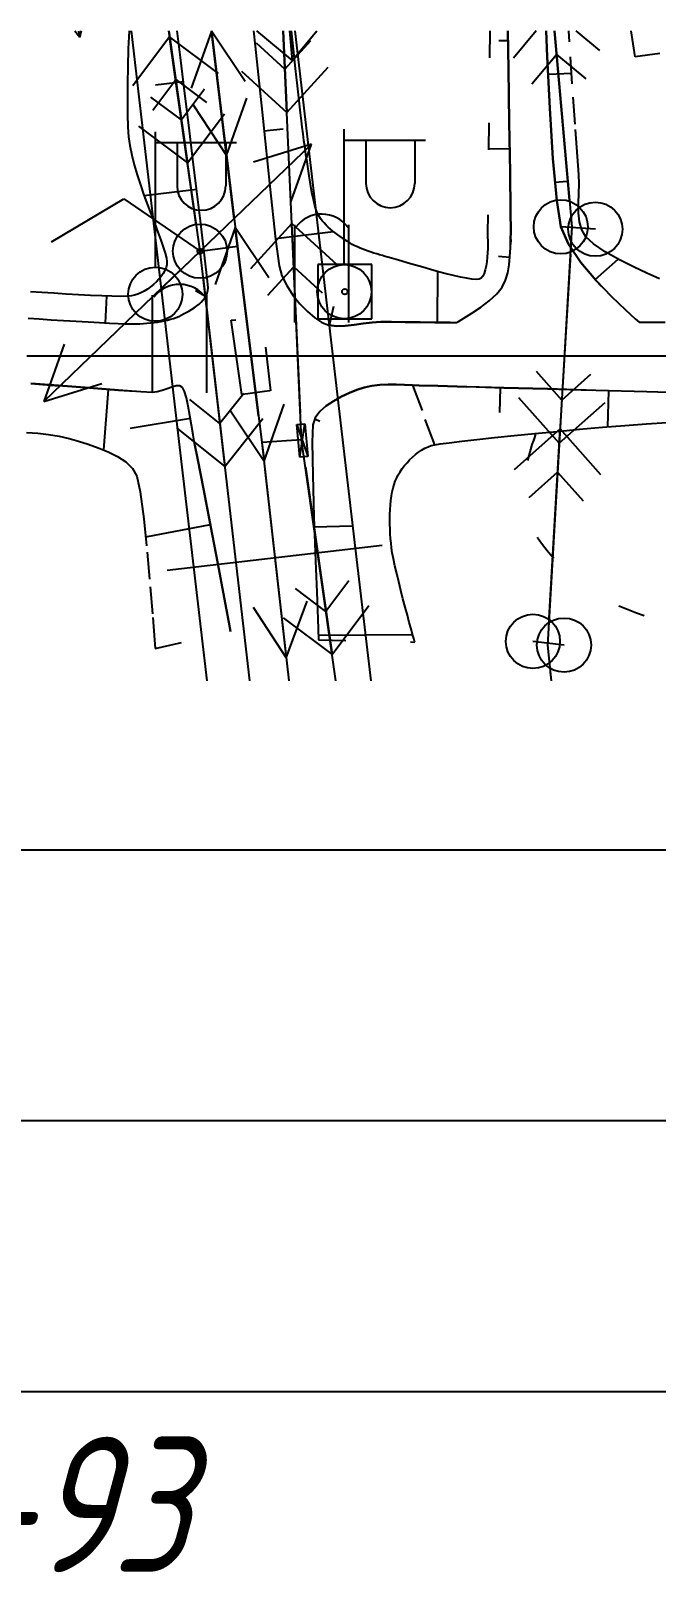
# Model space of a CAD drawing. Extents: x 2172 to 5772, y -842 to -248.
# Drawn here: x 4077.31 to 4088.86, y -647.38 to -618.92 of the extents above; entities that cross this region are included whole.
import ezdxf

# ---------------------------------------------------------------- set-up
doc = ezdxf.new("R2010")
doc.units = 0
doc.header["$MEASUREMENT"] = 0
doc.linetypes.add('CONTI', pattern=[0])
doc.linetypes.add('STROT', pattern=[1.7, 0.5, -1.2])
doc.layers.get('0').update_dxf_attribs({"linetype": 'CONTINUOUS'})
for name, color, linetype in [('DEFAULT', 7, 'CONTI'), ('OTKOSDEFAULT', 32, 'CONTI'), ('SIT_LDEFAULT', 7, 'CONTI'), ('USLZNDEFAULT', 7, 'CONTI')]:
    doc.layers.add(name, color=color, linetype=linetype)
doc.styles.add('ГОСТ', font='gost.TTF', dxfattribs={"oblique": 15, "height": 1})

# ---------------------------------------------------------------- blocks, each defined once
blk = doc.blocks.new('BL_20')
at = {"color": 0}
blk.add_circle((0, 0), 2.5, dxfattribs=at)
blk = doc.blocks.new('BL_11')
at = {"color": 0}
for p, q in [((-2.5, 0), (-2.5, 9)), ((2.5, 0), (2.5, 9))]:
    blk.add_line(p, q, dxfattribs=at)
for centre in [(0, 8), (0, 4)]:
    blk.add_circle(centre, 0, dxfattribs=at)
blk.add_arc((0, 7), 3, 36, 143, dxfattribs=at)
blk = doc.blocks.new('BL_27')
at = {"color": 0}
for p, q in [((2.5, 2.5), (-2.5, 2.5)), ((-2.5, 2.5), (-2.5, -2.5)), ((2.5, -2.5), (2.5, 2.5)), ((-2.5, -2.5), (2.5, -2.5))]:
    blk.add_line(p, q, dxfattribs=at)
blk.add_circle((0, 0), 0.25, dxfattribs=at)
blk = doc.blocks.new('BL_33')
at = {"color": 0}
for p, q in [((0, 2.5), (0, 15)), ((0, 14), (7.5, 14)), ((2, 14), (2, 10)), ((6.5, 14), (6.5, 10))]:
    blk.add_line(p, q, dxfattribs=at)
for radius in [2.5, 0]:
    blk.add_circle((0, 0), radius, dxfattribs=at)
blk.add_arc((4.25, 10), 2.25, 180, 0, dxfattribs=at)
blk = doc.blocks.new('BL_26')
at = {"color": 0}
for radius in [2.5, 0.25]:
    blk.add_circle((0, 0), radius, dxfattribs=at)

msp = doc.modelspace()

# ---------------------------------------------------------------- linework, layer by layer
at = {"linetype": 'Continuous'}
for p, q in [((3396.596, -634.043), (4356.596, -634.043)), ((3396.596, -639.043), (4356.596, -639.043)), ((3396.596, -644.043), (4356.596, -644.043))]:
    msp.add_line(p, q, dxfattribs=at)
at = {"layer": 'DEFAULT', "color": 12, "linetype": 'CONTI'}
msp.add_line((4077.236, -624.921), (4092.079, -624.922), dxfattribs=at)
at = {"layer": 'OTKOSDEFAULT', "color": 32, "linetype": 'STROT'}
for p, q in [((4079.122, -618.922, 40.892), (4079.109, -619.253, 40.88)), ((4079.122, -618.921, 40.892), (4079.122, -618.922, 40.88)), ((4082.159, -619.262, 40.759), (4082.121, -618.921, 40.762)), ((4085.786, -618.921, 40.514), (4085.741, -622.653, 40.511)), ((4087.255, -619.126, 40.504), (4087.241, -618.921, 40.51)), ((4079.109, -619.253, 40.88), (4079.101, -619.581, 40.868)), ((4082.198, -619.618, 40.755), (4082.159, -619.262, 40.759)), ((4087.308, -619.902, 40.482), (4087.255, -619.126, 40.504)), ((4079.101, -619.581, 40.868), (4079.095, -619.899, 40.856)), ((4082.233, -619.939, 40.752), (4082.198, -619.618, 40.755)), ((4079.095, -619.899, 40.856), (4079.092, -620.196, 40.845)), ((4082.264, -620.216, 40.749), (4082.233, -619.939, 40.752)), ((4087.36, -620.643, 40.46), (4087.308, -619.902, 40.482)), ((4079.092, -620.196, 40.845), (4079.095, -620.464, 40.835)), ((4082.29, -620.435, 40.747), (4082.264, -620.216, 40.749)), ((4079.095, -620.464, 40.835), (4079.101, -620.693, 40.826)), ((4079.101, -620.693, 40.826), (4079.115, -620.878, 40.82)), ((4082.307, -620.586, 40.745), (4082.29, -620.435, 40.747)), ((4082.322, -620.7, 40.742), (4082.307, -620.586, 40.745)), ((4082.339, -620.823, 40.738), (4082.322, -620.7, 40.742)), ((4087.402, -621.239, 40.443), (4087.36, -620.643, 40.46)), ((4079.115, -620.878, 40.82), (4079.138, -621.041, 40.824)), ((4082.353, -620.949, 40.734), (4082.339, -620.823, 40.738)), ((4082.372, -621.08, 40.731), (4082.353, -620.949, 40.734)), ((4079.138, -621.041, 40.824), (4079.174, -621.215, 40.828)), ((4079.174, -621.215, 40.828), (4079.22, -621.395, 40.833)), ((4082.39, -621.211, 40.727), (4082.372, -621.08, 40.731)), ((4082.409, -621.342, 40.723), (4082.39, -621.211, 40.727)), ((4087.426, -621.574, 40.433), (4087.402, -621.239, 40.443)), ((4079.22, -621.395, 40.833), (4079.273, -621.579, 40.837)), ((4082.428, -621.472, 40.719), (4082.409, -621.342, 40.723)), ((4082.447, -621.598, 40.715), (4082.428, -621.472, 40.719)), ((4079.273, -621.579, 40.837), (4079.333, -621.767, 40.842)), ((4079.333, -621.767, 40.842), (4079.398, -621.954, 40.847)), ((4082.468, -621.718, 40.711), (4082.447, -621.598, 40.715)), ((4082.488, -621.835, 40.708), (4082.468, -621.718, 40.711)), ((4082.506, -621.94, 40.704), (4082.488, -621.835, 40.708)), ((4087.432, -621.744, 40.442), (4087.426, -621.574, 40.433)), ((4087.429, -621.923, 40.45), (4087.432, -621.744, 40.442)), ((4079.398, -621.954, 40.847), (4079.464, -622.136, 40.852)), ((4082.527, -622.037, 40.702), (4082.506, -621.94, 40.704)), ((4082.546, -622.121, 40.699), (4082.527, -622.037, 40.702)), ((4082.565, -622.191, 40.697), (4082.546, -622.121, 40.699)), ((4087.422, -622.104, 40.459), (4087.429, -621.923, 40.45)), ((4087.424, -622.279, 40.467), (4087.422, -622.104, 40.459)), ((4079.464, -622.136, 40.852), (4079.531, -622.315, 40.857)), ((4079.531, -622.315, 40.857), (4079.596, -622.483, 40.861)), ((4082.584, -622.247, 40.695), (4082.565, -622.191, 40.697)), ((4082.604, -622.293, 40.693), (4082.584, -622.247, 40.695)), ((4082.629, -622.339, 40.692), (4082.604, -622.293, 40.693)), ((4082.658, -622.384, 40.69), (4082.629, -622.339, 40.692)), ((4082.688, -622.427, 40.689), (4082.658, -622.384, 40.69)), ((4087.441, -622.446, 40.475), (4087.424, -622.279, 40.467)), ((4079.596, -622.483, 40.861), (4079.655, -622.641, 40.865)), ((4079.655, -622.641, 40.865), (4079.709, -622.788, 40.869)), ((4082.724, -622.468, 40.687), (4082.688, -622.427, 40.689)), ((4082.761, -622.507, 40.685), (4082.724, -622.468, 40.687)), ((4082.801, -622.546, 40.684), (4082.761, -622.507, 40.685)), ((4082.842, -622.585, 40.682), (4082.801, -622.546, 40.684)), ((4082.886, -622.619, 40.68), (4082.842, -622.585, 40.682)), ((4082.93, -622.654, 40.678), (4082.886, -622.619, 40.68)), ((4082.975, -622.687, 40.677), (4082.93, -622.654, 40.678)), ((4083.021, -622.721, 40.675), (4082.975, -622.687, 40.677)), ((4085.741, -622.653, 40.512), (4085.743, -622.663, 40.512)), ((4085.743, -622.663, 40.512), (4085.743, -622.691, 40.514)), ((4085.743, -622.691, 40.514), (4085.744, -622.737, 40.517)), ((4087.483, -622.598, 40.482), (4087.441, -622.446, 40.475)), ((4087.555, -622.727, 40.489), (4087.483, -622.598, 40.482)), ((4079.709, -622.788, 40.869), (4079.755, -622.917, 40.873)), ((4079.755, -622.917, 40.873), (4079.791, -623.028, 40.875)), ((4083.067, -622.751, 40.673), (4083.021, -622.721, 40.675)), ((4083.11, -622.781, 40.672), (4083.067, -622.751, 40.673)), ((4083.155, -622.81, 40.67), (4083.11, -622.781, 40.672)), ((4083.199, -622.838, 40.667), (4083.155, -622.81, 40.67)), ((4083.245, -622.864, 40.664), (4083.199, -622.838, 40.667)), ((4083.293, -622.889, 40.662), (4083.245, -622.864, 40.664)), ((4083.341, -622.912, 40.659), (4083.293, -622.889, 40.662)), ((4083.39, -622.932, 40.656), (4083.341, -622.912, 40.659)), ((4083.44, -622.953, 40.653), (4083.39, -622.932, 40.656)), ((4083.491, -622.972, 40.651), (4083.44, -622.953, 40.653)), ((4083.541, -622.991, 40.648), (4083.491, -622.972, 40.651)), ((4085.745, -622.939, 40.528), (4085.742, -623.019, 40.533)), ((4085.744, -622.737, 40.517), (4085.746, -622.794, 40.52)), ((4085.746, -622.794, 40.52), (4085.745, -622.864, 40.524)), ((4085.745, -622.864, 40.524), (4085.745, -622.939, 40.528)), ((4087.697, -622.857, 40.475), (4087.555, -622.727, 40.489)), ((4087.917, -623.001, 40.455), (4087.697, -622.857, 40.475)), ((4079.791, -623.028, 40.875), (4079.814, -623.117, 40.878)), ((4079.818, -623.238, 40.879), (4079.806, -623.291, 40.879)), ((4079.814, -623.117, 40.878), (4079.823, -623.183, 40.879)), ((4079.823, -623.183, 40.879), (4079.818, -623.238, 40.879)), ((4083.594, -623.008, 40.645), (4083.541, -622.991, 40.648)), ((4083.645, -623.024, 40.642), (4083.594, -623.008, 40.645)), ((4083.696, -623.04, 40.639), (4083.645, -623.024, 40.642)), ((4083.75, -623.055, 40.636), (4083.696, -623.04, 40.639)), ((4083.801, -623.072, 40.633), (4083.75, -623.055, 40.636)), ((4083.853, -623.085, 40.631), (4083.801, -623.072, 40.633)), ((4083.904, -623.101, 40.628), (4083.853, -623.085, 40.631)), ((4083.968, -623.119, 40.625), (4083.904, -623.101, 40.628)), ((4084.054, -623.145, 40.622), (4083.968, -623.119, 40.625)), ((4084.158, -623.176, 40.618), (4084.054, -623.145, 40.622)), ((4084.277, -623.212, 40.613), (4084.158, -623.176, 40.618)), ((4084.409, -623.25, 40.608), (4084.277, -623.212, 40.613)), ((4084.548, -623.288, 40.602), (4084.409, -623.25, 40.608)), ((4085.717, -623.263, 40.546), (4085.7, -623.335, 40.55)), ((4085.728, -623.184, 40.542), (4085.717, -623.263, 40.546)), ((4085.736, -623.102, 40.537), (4085.728, -623.184, 40.542)), ((4085.742, -623.019, 40.533), (4085.736, -623.102, 40.537)), ((4088.181, -623.147, 40.433), (4087.917, -623.001, 40.455)), ((4088.447, -623.282, 40.41), (4088.181, -623.147, 40.433)), ((4079.674, -623.509, 40.879), (4079.627, -623.558, 40.879)), ((4079.717, -623.456, 40.879), (4079.674, -623.509, 40.879)), ((4079.753, -623.402, 40.879), (4079.717, -623.456, 40.879)), ((4079.784, -623.349, 40.879), (4079.753, -623.402, 40.879)), ((4079.806, -623.291, 40.879), (4079.784, -623.349, 40.879)), ((4084.691, -623.329, 40.597), (4084.548, -623.288, 40.602)), ((4084.836, -623.369, 40.591), (4084.691, -623.329, 40.597)), ((4084.978, -623.405, 40.585), (4084.836, -623.369, 40.591)), ((4085.115, -623.44, 40.58), (4084.978, -623.405, 40.585)), ((4085.241, -623.468, 40.575), (4085.115, -623.44, 40.58)), ((4085.356, -623.49, 40.571), (4085.241, -623.468, 40.575)), ((4085.453, -623.505, 40.567), (4085.356, -623.49, 40.571)), ((4085.531, -623.51, 40.564), (4085.453, -623.505, 40.567)), ((4085.585, -623.506, 40.562), (4085.531, -623.51, 40.564)), ((4085.622, -623.486, 40.56), (4085.585, -623.506, 40.562)), ((4085.653, -623.449, 40.557), (4085.622, -623.486, 40.56)), ((4085.679, -623.399, 40.554), (4085.653, -623.449, 40.557)), ((4085.7, -623.335, 40.55), (4085.679, -623.399, 40.554)), ((4088.684, -623.395, 40.391), (4088.447, -623.282, 40.41)), ((4088.852, -623.471, 40.377), (4088.684, -623.395, 40.391)), ((4088.916, -623.501, 40.371), (4088.852, -623.471, 40.377)), ((4077.513, -623.754, 40.89), (4077.305, -623.741, 40.891)), ((4077.733, -623.768, 40.888), (4077.513, -623.754, 40.89)), ((4077.961, -623.781, 40.887), (4077.733, -623.768, 40.888)), ((4078.19, -623.794, 40.885), (4077.961, -623.781, 40.887)), ((4078.412, -623.807, 40.884), (4078.19, -623.794, 40.885)), ((4078.619, -623.816, 40.882), (4078.412, -623.807, 40.884)), ((4078.806, -623.822, 40.881), (4078.619, -623.816, 40.882)), ((4078.963, -623.824, 40.88), (4078.806, -623.822, 40.881)), ((4079.086, -623.823, 40.879), (4078.963, -623.824, 40.88)), ((4079.165, -623.815, 40.879), (4079.086, -623.823, 40.879)), ((4079.223, -623.802, 40.879), (4079.165, -623.815, 40.879)), ((4079.282, -623.784, 40.879), (4079.223, -623.802, 40.879)), ((4079.342, -623.757, 40.879), (4079.282, -623.784, 40.879)), ((4079.403, -623.726, 40.879), (4079.342, -623.757, 40.879)), ((4079.461, -623.691, 40.879), (4079.403, -623.726, 40.879)), ((4079.519, -623.65, 40.879), (4079.461, -623.691, 40.879)), ((4079.574, -623.606, 40.879), (4079.519, -623.65, 40.879)), ((4079.627, -623.558, 40.879), (4079.574, -623.606, 40.879)), ((4084.767, -626.564, 40.383), (4084.358, -625.464, 40.85)), ((4084.358, -625.464, 40.85), (4084.767, -626.564, 40.383)), ((4077.231, -626.336, 40.535), (4077.436, -626.352, 40.532)), ((4077.436, -626.352, 40.532), (4077.635, -626.375, 40.528)), ((4077.635, -626.375, 40.528), (4077.83, -626.406, 40.525)), ((4085.87, -626.432, 40.357), (4086.231, -626.395, 40.348)), ((4086.231, -626.395, 40.348), (4086.618, -626.356, 40.338)), ((4086.618, -626.356, 40.338), (4087.025, -626.317, 40.328)), ((4087.025, -626.317, 40.328), (4087.443, -626.278, 40.318)), ((4087.443, -626.278, 40.318), (4087.864, -626.242, 40.308)), ((4087.864, -626.242, 40.308), (4088.278, -626.207, 40.298)), ((4088.278, -626.207, 40.298), (4088.679, -626.177, 40.288)), ((4088.679, -626.177, 40.288), (4089.056, -626.151, 40.279)), ((4077.83, -626.406, 40.525), (4078.015, -626.447, 40.522)), ((4078.015, -626.447, 40.522), (4078.189, -626.497, 40.519)), ((4078.189, -626.497, 40.519), (4078.366, -626.555, 40.507)), ((4078.366, -626.555, 40.507), (4078.551, -626.62, 40.495)), ((4078.551, -626.62, 40.495), (4078.736, -626.694, 40.482)), ((4084.465, -626.703, 40.408), (4084.522, -626.665, 40.403)), ((4084.522, -626.665, 40.403), (4084.582, -626.629, 40.398)), ((4084.582, -626.629, 40.398), (4084.643, -626.602, 40.393)), ((4084.643, -626.602, 40.393), (4084.704, -626.58, 40.388)), ((4084.704, -626.58, 40.388), (4084.767, -626.564, 40.383)), ((4084.767, -626.564, 40.383), (4084.867, -626.548, 40.381)), ((4084.867, -626.548, 40.381), (4085.035, -626.526, 40.377)), ((4085.035, -626.526, 40.377), (4085.265, -626.498, 40.371)), ((4085.265, -626.498, 40.371), (4085.544, -626.467, 40.364)), ((4085.544, -626.467, 40.364), (4085.87, -626.432, 40.357)), ((4078.736, -626.694, 40.482), (4078.911, -626.781, 40.47)), ((4078.911, -626.781, 40.47), (4079.065, -626.882, 40.459)), ((4079.065, -626.882, 40.459), (4079.187, -627.003, 40.449)), ((4084.168, -627.005, 40.438), (4084.211, -626.949, 40.433)), ((4084.211, -626.949, 40.433), (4084.256, -626.895, 40.428)), ((4084.256, -626.895, 40.428), (4084.304, -626.843, 40.423)), ((4084.304, -626.843, 40.423), (4084.355, -626.792, 40.418)), ((4084.355, -626.792, 40.418), (4084.409, -626.746, 40.413)), ((4084.409, -626.746, 40.413), (4084.465, -626.703, 40.408)), ((4079.187, -627.003, 40.449), (4079.269, -627.145, 40.438)), ((4079.269, -627.145, 40.438), (4079.33, -627.435, 40.432)), ((4084.017, -627.295, 40.457), (4084.039, -627.235, 40.457)), ((4084.039, -627.235, 40.457), (4084.066, -627.177, 40.453)), ((4084.066, -627.177, 40.453), (4084.095, -627.121, 40.448)), ((4084.095, -627.121, 40.448), (4084.13, -627.063, 40.443)), ((4084.13, -627.063, 40.443), (4084.168, -627.005, 40.438)), ((4079.33, -627.435, 40.432), (4079.395, -627.933, 40.421)), ((4083.957, -627.591, 40.455), (4083.969, -627.509, 40.456)), ((4083.969, -627.509, 40.456), (4083.982, -627.432, 40.456)), ((4083.982, -627.432, 40.456), (4083.998, -627.362, 40.457)), ((4083.998, -627.362, 40.457), (4084.017, -627.295, 40.457)), ((4083.941, -627.849, 40.453), (4083.944, -627.761, 40.454)), ((4083.944, -627.761, 40.454), (4083.949, -627.675, 40.455)), ((4083.949, -627.675, 40.455), (4083.957, -627.591, 40.455)), ((4079.395, -627.933, 40.421), (4079.457, -628.547, 40.408)), ((4083.938, -627.939, 40.453), (4083.941, -627.849, 40.453)), ((4083.939, -628.03, 40.452), (4083.938, -627.939, 40.453)), ((4083.942, -628.121, 40.452), (4083.939, -628.03, 40.452)), ((4083.945, -628.209, 40.451), (4083.942, -628.121, 40.452)), ((4083.953, -628.298, 40.45), (4083.945, -628.209, 40.451)), ((4083.96, -628.382, 40.45), (4083.953, -628.298, 40.45)), ((4083.969, -628.465, 40.449), (4083.96, -628.382, 40.45)), ((4079.457, -628.547, 40.408), (4079.515, -629.185, 40.394)), ((4083.982, -628.557, 40.448), (4083.969, -628.465, 40.449)), ((4084.006, -628.671, 40.445), (4083.982, -628.557, 40.448)), ((4084.032, -628.802, 40.443), (4084.006, -628.671, 40.445)), ((4084.065, -628.943, 40.44), (4084.032, -628.802, 40.443)), ((4084.102, -629.096, 40.437), (4084.065, -628.943, 40.44)), ((4079.515, -629.185, 40.394), (4079.561, -629.756, 40.382)), ((4084.141, -629.252, 40.434), (4084.102, -629.096, 40.437)), ((4084.181, -629.409, 40.431), (4084.141, -629.252, 40.434)), ((4084.221, -629.564, 40.428), (4084.181, -629.409, 40.431)), ((4079.561, -629.756, 40.382), (4079.592, -630.165, 40.374)), ((4084.262, -629.71, 40.425), (4084.221, -629.564, 40.428)), ((4084.297, -629.845, 40.423), (4084.262, -629.71, 40.425)), ((4079.604, -630.323, 40.37), (4080.998, -630.01, 40.892)), ((4084.331, -629.964, 40.42), (4084.297, -629.845, 40.423)), ((4084.358, -630.065, 40.418), (4084.331, -629.964, 40.42)), ((4084.38, -630.14, 40.417), (4084.358, -630.065, 40.418)), ((4079.592, -630.165, 40.374), (4079.604, -630.323, 40.37)), ((4082.623, -630.166, 40.911), (4084.398, -630.206, 40.415)), ((4084.392, -630.189, 40.416), (4084.38, -630.14, 40.417)), ((4084.398, -630.206, 40.415), (4084.392, -630.189, 40.416))]:
    msp.add_line(p, q, dxfattribs=at)
at = {"layer": 'OTKOSDEFAULT', "color": 32}
for p, q in [((4080.074, -619.413, 41.065), (4080.014, -618.921, 41.067)), ((4081.423, -618.921, 40.989), (4081.451, -619.203, 40.995)), ((4086.127, -619.631, 40.636), (4086.116, -618.921, 40.633)), ((4086.824, -618.921, 40.614), (4086.844, -619.398, 40.596)), ((4081.451, -619.203, 40.99), (4081.59, -620.537, 40.997)), ((4086.118, -619.103), (4085.951, -619.107)), ((4080.148, -620.032, 41.062), (4080.074, -619.413, 41.065)), ((4086.844, -619.398, 40.603), (4086.892, -620.349, 40.583)), ((4086.143, -620.607, 40.641), (4086.127, -619.631, 40.636)), ((4086.859, -619.721), (4087.296, -619.7)), ((4080.128, -619.861), (4079.61, -619.924)), ((4080.226, -620.665, 41.059), (4080.148, -620.032, 41.062)), ((4086.892, -620.349, 40.583), (4086.95, -621.277, 40.563)), ((4080.303, -621.289, 41.056), (4080.226, -620.665, 41.059)), ((4081.59, -620.537, 40.997), (4081.722, -621.794, 41.004)), ((4086.158, -621.529, 40.645), (4086.143, -620.607, 40.641)), ((4081.614, -620.767), (4081.967, -620.73)), ((4086.151, -621.102), (4085.76, -621.109)), ((4080.376, -621.885, 41.054), (4080.303, -621.289, 41.056)), ((4086.167, -622.251, 40.648), (4086.158, -621.529, 40.645)), ((4086.95, -621.277, 40.563), (4087.019, -622.052, 40.547)), ((4081.722, -621.794, 41.004), (4081.829, -622.77, 41.009)), ((4086.99, -621.716), (4087.21, -621.695)), ((4080.372, -621.848), (4079.402, -621.965)), ((4080.441, -622.43, 41.051), (4080.376, -621.885, 41.054)), ((4087.019, -622.052, 40.547), (4087.095, -622.54, 40.536)), ((4086.17, -622.624, 40.65), (4086.167, -622.251, 40.648)), ((4080.496, -622.903, 41.049), (4080.441, -622.43, 41.051)), ((4081.828, -622.756), (4082.898, -622.628)), ((4086.169, -622.775, 40.66), (4086.17, -622.624, 40.65)), ((4087.095, -622.54, 40.536), (4087.235, -622.859, 40.529)), ((4080.541, -623.281, 41.047), (4080.496, -622.903, 41.049)), ((4081.829, -622.77, 41.009), (4081.892, -623.26, 41.012)), ((4086.157, -623.087, 40.679), (4086.166, -622.931, 40.669)), ((4086.166, -622.931, 40.669), (4086.169, -622.775, 40.66)), ((4087.235, -622.859, 40.529), (4087.463, -623.196, 40.521)), ((4081.892, -623.26, 41.012), (4081.946, -623.442, 41.015)), ((4086.155, -623.104), (4085.947, -623.086)), ((4086.115, -623.389, 40.698), (4086.141, -623.241, 40.689)), ((4086.141, -623.241, 40.689), (4086.157, -623.087, 40.679)), ((4087.463, -623.196, 40.521), (4087.742, -623.528, 40.512)), ((4087.731, -623.514), (4088.157, -623.135)), ((4080.569, -623.543, 41.046), (4080.541, -623.281, 41.047)), ((4080.581, -623.669, 41.045), (4080.569, -623.543, 41.046)), ((4081.946, -623.442, 41.015), (4082.036, -623.624, 41.018)), ((4084.816, -624.304), (4084.825, -623.366)), ((4086.012, -623.655, 40.716), (4086.072, -623.528, 40.707)), ((4086.072, -623.528, 40.707), (4086.115, -623.389, 40.698)), ((4087.742, -623.528, 40.512), (4088.03, -623.829, 40.504)), ((4078.685, -624.315), (4078.711, -623.818)), ((4080.536, -623.828), (4080.347, -623.721)), ((4080.523, -623.849, 41.048), (4080.549, -623.806, 41.048)), ((4080.549, -623.806, 41.048), (4080.567, -623.763, 41.047)), ((4080.567, -623.763, 41.047), (4080.579, -623.716, 41.046)), ((4080.579, -623.716, 41.046), (4080.581, -623.669, 41.045)), ((4082.036, -623.624, 41.018), (4082.149, -623.799, 41.021)), ((4082.149, -623.799, 41.021), (4082.278, -623.961, 41.024)), ((4085.773, -623.906, 40.752), (4085.914, -623.778, 40.732)), ((4085.914, -623.778, 40.732), (4086.012, -623.655, 40.716)), ((4088.03, -623.829, 40.504), (4088.287, -624.074, 40.496)), ((4080.18, -624.125, 41.056), (4080.228, -624.097, 41.055)), ((4080.228, -624.097, 41.055), (4080.278, -624.067, 41.054)), ((4080.278, -624.067, 41.054), (4080.327, -624.036, 41.053)), ((4080.327, -624.036, 41.053), (4080.372, -624.002, 41.052)), ((4080.372, -624.002, 41.052), (4080.416, -623.967, 41.051)), ((4080.416, -623.967, 41.051), (4080.456, -623.929, 41.05)), ((4080.456, -623.929, 41.05), (4080.494, -623.89, 41.049)), ((4080.494, -623.89, 41.049), (4080.523, -623.849, 41.048)), ((4082.278, -623.961, 41.024), (4082.415, -624.103, 41.027)), ((4082.415, -624.103, 41.027), (4082.552, -624.22, 41.03)), ((4082.823, -624.354), (4082.903, -624.004)), ((4085.45, -624.137, 40.794), (4085.61, -624.028, 40.773)), ((4085.61, -624.028, 40.773), (4085.773, -623.906, 40.752)), ((4088.287, -624.074, 40.496), (4088.469, -624.241, 40.491)), ((4077.258, -624.226, 41.063), (4077.464, -624.239, 41.066)), ((4077.464, -624.239, 41.066), (4077.684, -624.255, 41.069)), ((4077.684, -624.255, 41.069), (4077.913, -624.268, 41.073)), ((4077.913, -624.268, 41.073), (4078.143, -624.283, 41.076)), ((4078.143, -624.283, 41.076), (4078.365, -624.297, 41.08)), ((4078.365, -624.297, 41.08), (4078.574, -624.308, 41.083)), ((4078.574, -624.308, 41.083), (4078.764, -624.319, 41.086)), ((4078.764, -624.319, 41.086), (4078.924, -624.326, 41.089)), ((4078.924, -624.326, 41.089), (4079.049, -624.333, 41.091)), ((4079.049, -624.333, 41.091), (4079.134, -624.334, 41.092)), ((4079.134, -624.334, 41.092), (4079.197, -624.334, 41.09)), ((4079.197, -624.334, 41.09), (4079.258, -624.332, 41.087)), ((4079.258, -624.332, 41.087), (4079.324, -624.329, 41.085)), ((4079.324, -624.329, 41.085), (4079.389, -624.325, 41.082)), ((4079.389, -624.325, 41.082), (4079.454, -624.321, 41.08)), ((4079.454, -624.321, 41.08), (4079.52, -624.315, 41.078)), ((4079.52, -624.315, 41.078), (4079.585, -624.306, 41.075)), ((4079.585, -624.306, 41.075), (4079.65, -624.298, 41.073)), ((4079.65, -624.298, 41.073), (4079.713, -624.288, 41.071)), ((4079.713, -624.288, 41.071), (4079.773, -624.276, 41.068)), ((4079.773, -624.276, 41.068), (4079.834, -624.263, 41.066)), ((4079.834, -624.263, 41.066), (4079.89, -624.248, 41.064)), ((4079.89, -624.248, 41.064), (4079.942, -624.231, 41.062)), ((4079.942, -624.231, 41.062), (4079.992, -624.213, 41.06)), ((4079.992, -624.213, 41.06), (4080.039, -624.195, 41.058)), ((4080.039, -624.195, 41.058), (4080.083, -624.174, 41.057)), ((4080.083, -624.174, 41.057), (4080.131, -624.149, 41.056)), ((4080.131, -624.149, 41.056), (4080.18, -624.125, 41.056)), ((4082.552, -624.22, 41.03), (4082.682, -624.305, 41.032)), ((4082.682, -624.305, 41.032), (4082.813, -624.353, 41.023)), ((4082.813, -624.353, 41.023), (4082.958, -624.372, 41.014)), ((4082.958, -624.372, 41.014), (4083.114, -624.367, 41.004)), ((4083.114, -624.367, 41.004), (4083.278, -624.349, 40.994)), ((4083.278, -624.349, 40.994), (4083.446, -624.327, 40.983)), ((4083.446, -624.327, 40.983), (4083.61, -624.306, 40.973)), ((4083.61, -624.306, 40.973), (4083.77, -624.297, 40.963)), ((4083.77, -624.297, 40.963), (4083.966, -624.297, 40.944)), ((4083.966, -624.297, 40.944), (4084.219, -624.3, 40.919)), ((4084.219, -624.3, 40.919), (4084.497, -624.303, 40.893)), ((4084.497, -624.303, 40.893), (4084.769, -624.304, 40.866)), ((4084.769, -624.304, 40.866), (4085.004, -624.307, 40.844)), ((4085.004, -624.307, 40.844), (4085.17, -624.308, 40.828)), ((4085.17, -624.308, 40.828), (4085.208, -624.286, 40.823)), ((4085.208, -624.286, 40.823), (4085.307, -624.226, 40.811)), ((4085.307, -624.226, 40.811), (4085.45, -624.137, 40.794)), ((4088.469, -624.241, 40.491), (4088.54, -624.301, 40.489)), ((4088.54, -624.301, 40.489), (4089.02, -624.298, 40.441)), ((4077.822, -625.471, 41.047), (4077.308, -625.432, 41.04)), ((4078.39, -625.515, 41.055), (4077.822, -625.471, 41.047)), ((4078.928, -625.554, 41.062), (4078.39, -625.515, 41.055)), ((4078.734, -625.541), (4078.651, -626.66)), ((4079.824, -625.529, 41.074), (4079.733, -625.563, 41.073)), ((4079.913, -625.498, 41.076), (4079.824, -625.529, 41.074)), ((4079.994, -625.478, 41.077), (4079.913, -625.498, 41.076)), ((4080.063, -625.476, 41.078), (4079.994, -625.478, 41.077)), ((4080.112, -625.505, 41.079), (4080.063, -625.476, 41.078)), ((4080.149, -625.578, 41.07), (4080.112, -625.505, 41.079)), ((4083.465, -625.508, 40.923), (4083.33, -625.551, 40.935)), ((4083.608, -625.477, 40.911), (4083.465, -625.508, 40.923)), ((4083.755, -625.459, 40.899), (4083.608, -625.477, 40.911)), ((4083.907, -625.453, 40.887), (4083.755, -625.459, 40.899)), ((4084.058, -625.452, 40.875), (4083.907, -625.453, 40.887)), ((4084.21, -625.457, 40.862), (4084.058, -625.452, 40.875)), ((4084.358, -625.464, 40.85), (4084.21, -625.457, 40.862)), ((4084.481, -625.468, 40.84), (4084.358, -625.464, 40.85)), ((4084.825, -625.478, 40.812), (4084.481, -625.468, 40.84)), ((4085.358, -625.492, 40.769), (4084.825, -625.478, 40.812)), ((4086.045, -625.512, 40.713), (4085.358, -625.492, 40.769)), ((4085.974, -625.51), (4085.961, -625.967)), ((4086.851, -625.534, 40.647), (4086.045, -625.512, 40.713)), ((4087.743, -625.56, 40.575), (4086.851, -625.534, 40.647)), ((4079.343, -625.585, 41.067), (4078.928, -625.554, 41.062)), ((4079.556, -625.598, 41.07), (4079.343, -625.585, 41.067)), ((4079.641, -625.589, 41.071), (4079.556, -625.598, 41.07)), ((4079.733, -625.563, 41.073), (4079.641, -625.589, 41.071)), ((4080.183, -625.698, 41.057), (4080.149, -625.578, 41.07)), ((4080.215, -625.851, 41.041), (4080.183, -625.698, 41.057)), ((4082.897, -625.757, 40.976), (4082.763, -625.848, 40.989)), ((4083.044, -625.676, 40.962), (4082.897, -625.757, 40.976)), ((4083.192, -625.607, 40.948), (4083.044, -625.676, 40.962)), ((4083.33, -625.551, 40.935), (4083.192, -625.607, 40.948)), ((4088.685, -625.587, 40.498), (4087.743, -625.56, 40.575)), ((4087.973, -625.568), (4087.955, -626.234)), ((4089.644, -625.613, 40.42), (4088.685, -625.587, 40.498)), ((4080.257, -626.077), (4079.145, -626.265)), ((4080.247, -626.022, 41.022), (4080.215, -625.851, 41.041)), ((4080.276, -626.203, 41.003), (4080.247, -626.022, 41.022)), ((4082.561, -626.068, 41.014), (4082.517, -626.199, 41.025)), ((4082.554, -626.088), (4082.644, -626.13)), ((4082.647, -625.952, 41.002), (4082.561, -626.068, 41.014)), ((4082.763, -625.848, 40.989), (4082.647, -625.952, 41.002)), ((4080.305, -626.379, 40.984), (4080.276, -626.203, 41.003)), ((4080.334, -626.541, 40.967), (4080.305, -626.379, 40.984)), ((4082.517, -626.199, 41.025), (4082.507, -626.519, 41.016)), ((4080.392, -626.842, 40.961), (4080.334, -626.541, 40.967)), ((4082.507, -626.519, 41.016), (4082.516, -627.125, 40.999)), ((4080.495, -627.38, 40.949), (4080.392, -626.842, 40.961)), ((4082.516, -627.125, 40.999), (4082.537, -627.894, 40.977)), ((4080.624, -628.052, 40.935), (4080.495, -627.38, 40.949)), ((4080.622, -628.044), (4079.429, -628.273)), ((4080.759, -628.754, 40.919), (4080.624, -628.052, 40.935)), ((4082.537, -627.894, 40.977), (4082.565, -628.705, 40.953)), ((4082.543, -628.081), (4083.242, -628.059)), ((4080.879, -629.383, 40.906), (4080.759, -628.754, 40.919)), ((4082.565, -628.705, 40.953), (4082.594, -629.435, 40.932)), ((4080.964, -629.837, 40.896), (4080.879, -629.383, 40.906)), ((4082.594, -629.435, 40.932), (4082.615, -629.964, 40.917)), ((4080.998, -630.01, 40.892), (4080.964, -629.837, 40.896)), ((4082.615, -629.964, 40.917), (4082.623, -630.166, 40.911)), ((4082.619, -630.078), (4084.358, -630.069))]:
    msp.add_line(p, q, dxfattribs=at)
at = {"layer": 'SIT_LDEFAULT', "color": 7}
for p, q in [((4078.123, -618.921), (4078.212, -619.039)), ((4078.19, -618.921), (4078.212, -619.039)), ((4078.212, -619.039), (4078.246, -618.921)), ((4080.061, -626.61), (4079.165, -618.921)), ((4080.434, -622.99), (4079.856, -618.921)), ((4079.856, -618.921), (4080.203, -621.358)), ((4080.647, -618.925), (4080.27, -619.978)), ((4080.647, -618.921), (4081.125, -622.897)), ((4080.647, -618.921), (4080.923, -621.221)), ((4081.065, -622.4), (4080.647, -618.925)), ((4081.264, -619.858), (4080.647, -618.925)), ((4081.474, -618.921), (4082.136, -619.471)), ((4082.309, -626.475), (4081.966, -618.921)), ((4081.966, -618.921), (4082.034, -620.427)), ((4082.085, -618.921), (4082.136, -619.471)), ((4082.136, -619.471), (4082.592, -618.921)), ((4082.186, -618.921), (4083.04, -626.261)), ((4086.116, -618.921), (4086.127, -619.631)), ((4086.642, -618.921), (4086.219, -619.427)), ((4086.844, -619.398), (4086.824, -618.921)), ((4086.978, -618.921), (4087.301, -622.543)), ((4087.257, -622.046), (4086.978, -618.921)), ((4087.814, -619.285), (4087.38, -618.921)), ((4088.469, -619.404), (4088.397, -618.921)), ((4079.871, -619.032), (4079.191, -619.935)), ((4080.363, -622.495), (4079.871, -619.032)), ((4080.776, -619.711), (4079.871, -619.032)), ((4082, -619.629), (4081.476, -619.151)), ((4082.476, -619.107), (4082, -619.629)), ((4086.562, -619.898), (4087.017, -619.356)), ((4086.892, -620.349), (4086.844, -619.398)), ((4087.017, -619.356), (4087.558, -619.809)), ((4088.922, -619.337), (4088.469, -619.404)), ((4079.56, -620.388), (4079.984, -619.822)), ((4079.984, -619.822), (4080.55, -620.247)), ((4081.2, -619.664), (4082.034, -620.427)), ((4082.034, -620.427), (4082.799, -619.592)), ((4086.127, -619.631), (4086.143, -620.607)), ((4080.514, -620.001), (4080.089, -620.567)), ((4080.089, -620.567), (4079.523, -620.143)), ((4080.306, -620.287), (4080.923, -621.221)), ((4080.923, -621.221), (4081.3, -620.167)), ((4086.95, -621.277), (4086.892, -620.349)), ((4079.297, -620.679), (4080.203, -621.358)), ((4080.203, -621.358), (4080.883, -620.454)), ((4086.143, -620.607), (4086.158, -621.529)), ((4079.968, -623.439), (4082.49, -621.012)), ((4082.49, -621.012), (4081.423, -621.345)), ((4082.116, -622.067), (4082.49, -621.012)), ((4086.158, -621.529), (4086.167, -622.251)), ((4087.019, -622.052), (4086.95, -621.277)), ((4077.692, -622.818), (4079.028, -622.025)), ((4079.028, -622.025), (4080.434, -622.99)), ((4087.095, -622.54), (4087.019, -622.052)), ((4086.167, -622.251), (4086.17, -622.624)), ((4081.082, -622.555), (4080.71, -623.608)), ((4081.511, -626.028), (4081.082, -622.555)), ((4081.702, -623.485), (4081.082, -622.555)), ((4082.129, -622.48), (4081.364, -623.315)), ((4082.287, -625.975), (4082.129, -622.48)), ((4082.963, -623.243), (4082.129, -622.48)), ((4086.17, -622.624), (4086.169, -622.775)), ((4087.301, -622.543), (4086.849, -630.265)), ((4087.733, -622.584), (4087.095, -622.54)), ((4087.235, -622.859), (4087.095, -622.54)), ((4080.434, -622.99), (4081.125, -622.897)), ((4081.125, -622.897), (4081.573, -626.524)), ((4086.171, -622.774), (4086.169, -622.869)), ((4087.463, -623.196), (4087.235, -622.859)), ((4079.608, -623.785), (4080.434, -622.99)), ((4081.35, -630.921), (4080.434, -622.99)), ((4087.272, -623.042), (4087.066, -626.536)), ((4087.742, -623.528), (4087.463, -623.196)), ((4080.074, -623.337), (4077.552, -625.764)), ((4080.491, -623.487), (4080.893, -626.965)), ((4081.187, -623.393), (4081.616, -626.866)), ((4081.687, -623.801), (4082.163, -623.278)), ((4082.163, -623.278), (4082.686, -623.756)), ((4087.849, -623.641), (4087.74, -623.529)), ((4077.258, -624.226), (4077.464, -624.239)), ((4077.464, -624.239), (4077.684, -624.255)), ((4077.684, -624.255), (4077.913, -624.268)), ((4077.913, -624.268), (4078.143, -624.283)), ((4078.143, -624.283), (4078.365, -624.297)), ((4078.365, -624.297), (4078.574, -624.308)), ((4078.574, -624.308), (4078.764, -624.319)), ((4078.764, -624.319), (4078.924, -624.326)), ((4078.924, -624.326), (4079.049, -624.333)), ((4079.049, -624.333), (4079.134, -624.334)), ((4079.134, -624.334), (4079.197, -624.334)), ((4079.197, -624.334), (4079.258, -624.332)), ((4079.258, -624.332), (4079.324, -624.329)), ((4079.324, -624.329), (4079.389, -624.325)), ((4079.389, -624.325), (4079.454, -624.321)), ((4079.454, -624.321), (4079.52, -624.315)), ((4079.52, -624.315), (4079.585, -624.306)), ((4079.585, -624.306), (4079.65, -624.298)), ((4079.65, -624.298), (4079.713, -624.288)), ((4079.713, -624.288), (4079.773, -624.276)), ((4079.773, -624.276), (4079.834, -624.263)), ((4079.834, -624.263), (4079.89, -624.248)), ((4079.89, -624.248), (4079.942, -624.231)), ((4079.942, -624.231), (4079.992, -624.213)), ((4079.992, -624.213), (4080.039, -624.195)), ((4080.039, -624.195), (4080.083, -624.174)), ((4080.083, -624.174), (4080.131, -624.149)), ((4081.008, -624.264), (4081.092, -624.26)), ((4081.204, -625.636), (4081.008, -624.264)), ((4082.958, -624.372), (4082.813, -624.353)), ((4082.813, -624.353), (4082.823, -624.382)), ((4083.114, -624.367), (4082.958, -624.372)), ((4083.278, -624.349), (4083.114, -624.367)), ((4083.446, -624.327), (4083.278, -624.349)), ((4083.61, -624.306), (4083.446, -624.327)), ((4083.77, -624.297), (4083.61, -624.306)), ((4083.966, -624.297), (4083.77, -624.297)), ((4084.219, -624.3), (4083.966, -624.297)), ((4084.497, -624.303), (4084.219, -624.3)), ((4084.769, -624.304), (4084.497, -624.303)), ((4085.004, -624.307), (4084.769, -624.304)), ((4085.053, -624.308), (4085.004, -624.307)), ((4077.926, -624.709), (4077.552, -625.764)), ((4081.642, -624.762), (4081.732, -625.569)), ((4087.114, -625.738), (4086.644, -625.21)), ((4077.309, -625.433), (4077.823, -625.473)), ((4077.552, -625.764), (4078.619, -625.43)), ((4077.822, -625.471), (4078.39, -625.515)), ((4078.39, -625.515), (4078.928, -625.554)), ((4083.33, -625.551), (4083.465, -625.508)), ((4083.465, -625.508), (4083.608, -625.477)), ((4083.608, -625.477), (4083.755, -625.459)), ((4083.755, -625.459), (4083.907, -625.453)), ((4083.907, -625.453), (4084.058, -625.452)), ((4084.058, -625.452), (4084.21, -625.457)), ((4084.21, -625.457), (4084.358, -625.464)), ((4084.358, -625.464), (4084.481, -625.468)), ((4084.481, -625.468), (4084.825, -625.478)), ((4084.825, -625.478), (4085.358, -625.492)), ((4085.357, -625.49), (4086.044, -625.51)), ((4086.045, -625.512), (4086.851, -625.534)), ((4086.851, -625.534), (4087.675, -625.559)), ((4087.642, -625.269), (4087.114, -625.738)), ((4078.928, -625.554), (4079.233, -625.575)), ((4080.802, -626.17), (4080.248, -625.729)), ((4081.24, -625.615), (4080.802, -626.17)), ((4081.313, -625.623), (4081.204, -625.636)), ((4081.622, -625.583), (4081.313, -625.623)), ((4081.616, -626.866), (4081.988, -625.813)), ((4081.73, -625.57), (4081.622, -625.583)), ((4082.763, -625.848), (4082.897, -625.757)), ((4082.897, -625.757), (4083.044, -625.676)), ((4083.044, -625.676), (4083.192, -625.607)), ((4083.192, -625.607), (4083.33, -625.551)), ((4086.316, -625.691), (4087.066, -626.536)), ((4087.066, -626.536), (4087.914, -625.785)), ((4080.893, -626.965), (4081.596, -626.078)), ((4080.996, -625.936), (4081.616, -626.866)), ((4080.007, -626.26), (4080.893, -626.965)), ((4082.223, -626.192), (4082.366, -626.179)), ((4082.279, -626.796), (4082.223, -626.192)), ((4082.223, -626.192), (4082.422, -626.783)), ((4082.279, -626.796), (4082.366, -626.179)), ((4082.366, -626.179), (4082.422, -626.779)), ((4083.041, -626.262), (4083.3, -628.474)), ((4087.084, -626.272), (4086.237, -627.024)), ((4086.623, -626.388), (4086.608, -626.427)), ((4086.627, -626.376), (4086.623, -626.388)), ((4086.879, -629.766), (4087.084, -626.272)), ((4087.835, -627.117), (4087.084, -626.272)), ((4080.32, -628.821), (4080.061, -626.61)), ((4080.339, -626.573), (4080.39, -626.843)), ((4082.309, -626.475), (4081.573, -626.524)), ((4081.573, -626.524), (4082.074, -630.921)), ((4082.942, -630.921), (4082.309, -626.475)), ((4086.534, -626.654), (4086.504, -626.76)), ((4086.563, -626.562), (4086.534, -626.654)), ((4086.589, -626.484), (4086.563, -626.562)), ((4086.608, -626.427), (4086.589, -626.484)), ((4080.392, -626.842), (4080.495, -627.38)), ((4082.422, -626.783), (4082.279, -626.796)), ((4082.422, -626.779), (4082.422, -626.783)), ((4082.422, -626.779), (4082.422, -626.783)), ((4086.504, -626.76), (4086.479, -626.855)), ((4081.63, -627.02), (4082.025, -630.498)), ((4082.38, -626.971), (4082.874, -630.436)), ((4086.508, -627.539), (4087.037, -627.07)), ((4087.037, -627.07), (4087.506, -627.598)), ((4080.497, -627.379), (4080.626, -628.051)), ((4080.624, -628.052), (4080.759, -628.754)), ((4086.656, -628.27), (4086.674, -628.297)), ((4086.676, -628.296), (4086.757, -628.406)), ((4079.824, -628.879), (4083.795, -628.415)), ((4083.299, -628.472), (4083.585, -630.921)), ((4086.757, -628.406), (4086.844, -628.517)), ((4086.844, -628.517), (4086.937, -628.627)), ((4086.939, -628.626), (4086.968, -628.659)), ((4080.566, -630.921), (4080.32, -628.821)), ((4080.759, -628.754), (4080.879, -629.383)), ((4082.759, -629.644), (4082.195, -629.218)), ((4083.184, -629.078), (4082.759, -629.644)), ((4080.879, -629.383), (4080.964, -629.837)), ((4082.025, -630.498), (4082.409, -629.449)), ((4081.415, -629.562), (4082.025, -630.498)), ((4081.968, -629.757), (4082.874, -630.436)), ((4082.874, -630.436), (4083.553, -629.531)), ((4088.167, -629.539), (4088.186, -629.546)), ((4088.186, -629.546), (4088.338, -629.607)), ((4088.338, -629.607), (4088.493, -629.669)), ((4088.493, -629.669), (4088.634, -629.718)), ((4080.964, -629.837), (4080.998, -630.01)), ((4087.155, -630.263), (4086.58, -630.195)), ((4086.849, -630.265), (4086.917, -630.921)), ((4086.9, -630.763), (4086.917, -630.921))]:
    msp.add_line(p, q, dxfattribs=at)

# ---------------------------------------------------------------- block references
at = {"layer": 'USLZNDEFAULT', "color": 7, "xscale": 0.2000000000000455, "yscale": 0.1999999999999886, "zscale": 0.2000000000000171}
for name, p in [('BL_33', (4079.608, -623.785)), ('BL_33', (4083.097, -623.738)), ('BL_20', (4087.095, -622.54)), ('BL_20', (4087.733, -622.584)), ('BL_11', (4082.682, -624.305)), ('BL_27', (4083.107, -623.737)), ('BL_11', (4080.057, -625.603)), ('BL_20', (4086.58, -630.195)), ('BL_20', (4087.155, -630.263))]:
    msp.add_blockref(name, p, dxfattribs=at)
at = {"layer": 'USLZNDEFAULT', "color": 7, "xscale": 0.2000000000000292, "yscale": 0.1999999999999886, "zscale": 0.2000000000000171, "rotation": 243.9999999999948}
msp.add_blockref('BL_26', (4080.434, -622.99), dxfattribs=at)

# ---------------------------------------------------------------- texts
at = {"insert": (4068.854, -644.881), "char_height": 2.5, "attachment_point": 1, "style": 'ГОСТ'}
msp.add_mtext_dynamic_manual_height_columns('Тип 1-93', width=31.72369, gutter_width=5, heights=[0], dxfattribs=at)

doc.saveas('drawing.dxf')
